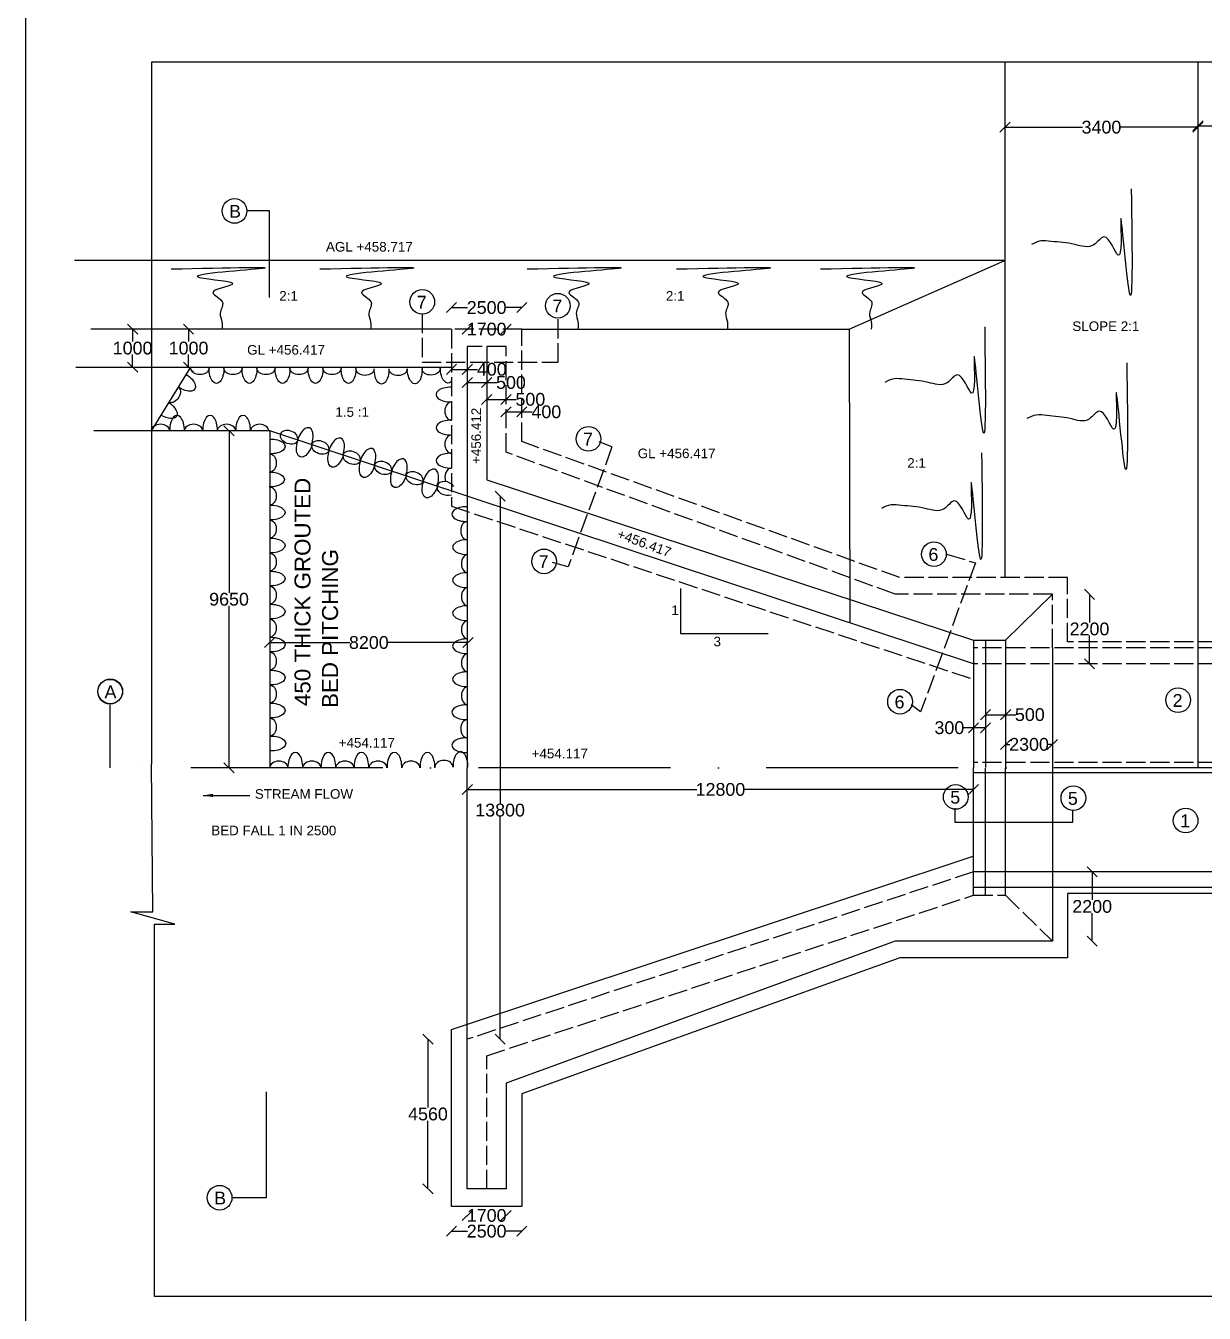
# Model space of a CAD drawing. Header units: millimetres. Extents: x 5124 to 6568637, y 2311 to 91879094.
# Drawn here: x 3532836 to 3543897, y 45939093 to 45951176 of the extents above; entities that cross this region are included whole.
import ezdxf

# ---------------------------------------------------------------- set-up
doc = ezdxf.new("R2010")
doc.units = ezdxf.units.MM
doc.header["$MEASUREMENT"] = 0
doc.linetypes.add('ACAD_ISO02W100', pattern=[15, 12, -3])
doc.linetypes.add('ACAD_ISO10W100', pattern=[18, 12, -3, 0, -3])
for name, color, linetype in [('DIMENSION', 7, 'Continuous'), ('DRAWING', 7, 'Continuous'), ('TEXT', 7, 'Continuous')]:
    doc.layers.add(name, color=color, linetype=linetype)
doc.styles.get("Standard").update_dxf_attribs({"font": 'arial.ttf', "height": 120})
doc.dimstyles.get("Standard").update_dxf_attribs({"dimtxt": 200, "dimasz": 110, "dimexe": 0.18, "dimexo": 0.0625, "dimgap": 0.09, "dimtad": 0, "dimtih": 1, "dimtoh": 1, "dimdec": 0, "dimzin": 0, "dimdsep": 46, "dimtxsty": 'Standard', "dimblk": 'OBLIQUE', "dimcen": 0.09, "dimse1": 1, "dimse2": 1, "dimadec": 0, "dimazin": 0, "dimtfac": 1, "dimtdec": 0, "dimtofl": 0, "dimtmove": 0, "dimatfit": 3, "dimfxl": 1, "dimtolj": 1, "dimtzin": 0, "dimarcsym": 0})

# ---------------------------------------------------------------- blocks, each defined once
blk = doc.blocks.new('_Oblique')
at = {"color": 0, "linetype": 'ByBlock', "lineweight": -2}
blk.add_line((-0.5, -0.5), (0.5, 0.5), dxfattribs=at)
blk = doc.blocks.new('*D91')
at = {"layer": 'Defpoints', "color": 0}
for p in [(3542026.5, 45950223.5), (3543837.5, 45950223.5), (3543837.5, 45950223.5)]:
    blk.add_point(p, dxfattribs=at)
at = {"layer": 'DIMENSION', "color": 0, "lineweight": -2}
for p, q in [((3542026.5, 45950223.5), (3542752.97412, 45950223.5)), ((3543837.5, 45950223.5), (3543111.02588, 45950223.5))]:
    blk.add_line(p, q, dxfattribs=at)
at = {"layer": 'DIMENSION', "color": 0, "lineweight": -2, "xscale": 95, "yscale": 95, "zscale": 95, "rotation": 180}
blk.add_blockref('_Oblique', (3542026.5, 45950223.5), dxfattribs=at)
at = {"layer": 'DIMENSION', "color": 0, "lineweight": -2, "xscale": 95, "yscale": 95, "zscale": 95}
blk.add_blockref('_Oblique', (3543837.5, 45950223.5), dxfattribs=at)
at = {"layer": 'DIMENSION', "color": 0, "insert": (3542932, 45950223.5), "char_height": 120, "attachment_point": 5}
blk.add_mtext('\\A1;3400', dxfattribs=at)
blk = doc.blocks.new('*D92')
at = {"layer": 'Defpoints', "color": 0}
for p in [(3543838, 45950336), (3546844, 45950336), (3546844, 45950237)]:
    blk.add_point(p, dxfattribs=at)
at = {"layer": 'DIMENSION', "color": 0, "lineweight": -2}
for p, q in [((3543838, 45950237), (3545161, 45950237)), ((3546844, 45950237), (3545520, 45950237))]:
    blk.add_line(p, q, dxfattribs=at)
at = {"layer": 'DIMENSION', "color": 0, "lineweight": -2, "xscale": 95, "yscale": 95, "zscale": 95, "rotation": 180}
blk.add_blockref('_Oblique', (3543838, 45950237), dxfattribs=at)
at = {"layer": 'DIMENSION', "color": 0, "lineweight": -2, "xscale": 95, "yscale": 95, "zscale": 95}
blk.add_blockref('_Oblique', (3546844, 45950237), dxfattribs=at)
at = {"layer": 'DIMENSION', "color": 0, "insert": (3545340, 45950237), "char_height": 120, "attachment_point": 5}
blk.add_mtext('\\A1;8925', dxfattribs=at)
blk = doc.blocks.new('*D130')
at = {"layer": 'Defpoints', "color": 0}
for p in [(3542472, 45945840), (3542472, 45945188), (3542820, 45945188)]:
    blk.add_point(p, dxfattribs=at)
at = {"layer": 'DIMENSION', "color": 0, "lineweight": -2}
for p, q in [((3542820, 45945840), (3542820, 45945576)), ((3542820, 45945188), (3542820, 45945453))]:
    blk.add_line(p, q, dxfattribs=at)
at = {"layer": 'DIMENSION', "color": 0, "lineweight": -2, "xscale": 95, "yscale": 95, "zscale": 95}
for p, rotation in [((3542820, 45945840), 90), ((3542820, 45945188), 270)]:
    blk.add_blockref('_Oblique', p, dxfattribs=dict(at, rotation=rotation))
at = {"layer": 'DIMENSION', "color": 0, "insert": (3542820, 45945514), "char_height": 120, "attachment_point": 5}
blk.add_mtext('\\A1;2200', dxfattribs=at)
blk = doc.blocks.new('*D131')
at = {"layer": 'Defpoints', "color": 0}
for p in [(3542033, 45944431), (3542471.5, 45944431), (3542471.5, 45944431)]:
    blk.add_point(p, dxfattribs=at)
at = {"layer": 'DIMENSION', "color": 0, "lineweight": -2}
for p, q in [((3542033, 45944431), (3542072.16, 45944431)), ((3542471.5, 45944431), (3542432.34, 45944431))]:
    blk.add_line(p, q, dxfattribs=at)
at = {"layer": 'DIMENSION', "color": 0, "lineweight": -2, "xscale": 95, "yscale": 95, "zscale": 95, "rotation": 180}
blk.add_blockref('_Oblique', (3542033, 45944431), dxfattribs=at)
at = {"layer": 'DIMENSION', "color": 0, "lineweight": -2, "xscale": 95, "yscale": 95, "zscale": 95}
blk.add_blockref('_Oblique', (3542471.5, 45944431), dxfattribs=at)
at = {"layer": 'DIMENSION', "color": 0, "insert": (3542252.25, 45944431), "char_height": 120, "attachment_point": 5}
blk.add_mtext('\\A1;2300', dxfattribs=at)
blk = doc.blocks.new('*D132')
at = {"layer": 'Defpoints', "color": 0}
for p in [(3541844, 45944710), (3542033, 45944710), (3542033, 45944710)]:
    blk.add_point(p, dxfattribs=at)
at = {"layer": 'DIMENSION', "color": 0, "lineweight": -2}
for p, q in [((3541844, 45944710), (3542033, 45944710)), ((3542033, 45944710), (3542128, 45944710))]:
    blk.add_line(p, q, dxfattribs=at)
at = {"layer": 'DIMENSION', "color": 0, "lineweight": -2, "xscale": 95, "yscale": 95, "zscale": 95, "rotation": 180}
blk.add_blockref('_Oblique', (3541844, 45944710), dxfattribs=at)
at = {"layer": 'DIMENSION', "color": 0, "lineweight": -2, "xscale": 95, "yscale": 95, "zscale": 95}
blk.add_blockref('_Oblique', (3542033, 45944710), dxfattribs=at)
at = {"layer": 'DIMENSION', "color": 0, "insert": (3542260, 45944710), "char_height": 120, "attachment_point": 5}
blk.add_mtext('\\A1;500', dxfattribs=at)
blk = doc.blocks.new('*D133')
at = {"layer": 'Defpoints', "color": 0}
for p in [(3541732, 45944587.5), (3541732, 45944575), (3541844, 45944575)]:
    blk.add_point(p, dxfattribs=at)
at = {"layer": 'DIMENSION', "color": 0, "lineweight": -2}
for p, q in [((3541732, 45944587.5), (3541637, 45944587.5)), ((3541844, 45944587.5), (3541732, 45944587.5))]:
    blk.add_line(p, q, dxfattribs=at)
at = {"layer": 'DIMENSION', "color": 0, "lineweight": -2, "xscale": 95, "yscale": 95, "zscale": 95, "rotation": 180}
blk.add_blockref('_Oblique', (3541732, 45944587.5), dxfattribs=at)
at = {"layer": 'DIMENSION', "color": 0, "lineweight": -2, "xscale": 95, "yscale": 95, "zscale": 95}
blk.add_blockref('_Oblique', (3541844, 45944587.5), dxfattribs=at)
at = {"layer": 'DIMENSION', "color": 0, "insert": (3541504.590764, 45944587.5), "char_height": 120, "attachment_point": 5}
blk.add_mtext('\\A1;300', dxfattribs=at)
blk = doc.blocks.new('*D134')
at = {"layer": 'Defpoints', "color": 0}
for p in [(3542472, 45943236), (3542845, 45943236), (3542472, 45942584)]:
    blk.add_point(p, dxfattribs=at)
at = {"layer": 'DIMENSION', "color": 0, "lineweight": -2}
for p, q in [((3542845, 45943236), (3542845, 45942971)), ((3542845, 45942584), (3542845, 45942848))]:
    blk.add_line(p, q, dxfattribs=at)
at = {"layer": 'DIMENSION', "color": 0, "lineweight": -2, "xscale": 95, "yscale": 95, "zscale": 95}
for p, rotation in [((3542845, 45943236), 90), ((3542845, 45942584), 270)]:
    blk.add_blockref('_Oblique', p, dxfattribs=dict(at, rotation=rotation))
at = {"layer": 'DIMENSION', "color": 0, "insert": (3542845, 45942910), "char_height": 120, "attachment_point": 5}
blk.add_mtext('\\A1;2200', dxfattribs=at)
blk = doc.blocks.new('*D135')
at = {"layer": 'Defpoints', "color": 0}
for p in [(3536980, 45944069), (3536980, 45944008), (3541732, 45944069)]:
    blk.add_point(p, dxfattribs=at)
at = {"layer": 'DIMENSION', "color": 0, "lineweight": -2}
for p, q in [((3536980, 45944008), (3539136, 45944008)), ((3541732, 45944008), (3539576, 45944008))]:
    blk.add_line(p, q, dxfattribs=at)
at = {"layer": 'DIMENSION', "color": 0, "lineweight": -2, "xscale": 95, "yscale": 95, "zscale": 95, "rotation": 180}
blk.add_blockref('_Oblique', (3536980, 45944008), dxfattribs=at)
at = {"layer": 'DIMENSION', "color": 0, "lineweight": -2, "xscale": 95, "yscale": 95, "zscale": 95}
blk.add_blockref('_Oblique', (3541732, 45944008), dxfattribs=at)
at = {"layer": 'DIMENSION', "color": 0, "insert": (3539356, 45944008), "char_height": 120, "attachment_point": 5}
blk.add_mtext('\\A1;12800', dxfattribs=at)
blk = doc.blocks.new('*D136')
at = {"layer": 'Defpoints', "color": 0}
for p in [(3536980, 45946760), (3537288, 45946760), (3536980, 45941664)]:
    blk.add_point(p, dxfattribs=at)
at = {"layer": 'DIMENSION', "color": 0, "lineweight": -2}
for p, q in [((3537288, 45946760), (3537288, 45943875)), ((3537288, 45941664), (3537288, 45943753))]:
    blk.add_line(p, q, dxfattribs=at)
at = {"layer": 'DIMENSION', "color": 0, "lineweight": -2, "xscale": 95, "yscale": 95, "zscale": 95}
for p, rotation in [((3537288, 45946760), 90), ((3537288, 45941664), 270)]:
    blk.add_blockref('_Oblique', p, dxfattribs=dict(at, rotation=rotation))
at = {"layer": 'DIMENSION', "color": 0, "insert": (3537288, 45943814), "char_height": 120, "attachment_point": 5}
blk.add_mtext('\\A1;13800', dxfattribs=at)
blk = doc.blocks.new('*D137')
at = {"layer": 'Defpoints', "color": 0}
for p in [(3535125, 45945522), (3536987, 45945507), (3536987, 45945387)]:
    blk.add_point(p, dxfattribs=at)
at = {"layer": 'DIMENSION', "color": 0, "lineweight": -2}
for p, q in [((3535125, 45945387), (3535877, 45945387)), ((3536987, 45945387), (3536235, 45945387))]:
    blk.add_line(p, q, dxfattribs=at)
at = {"layer": 'DIMENSION', "color": 0, "lineweight": -2, "xscale": 95, "yscale": 95, "zscale": 95, "rotation": 180}
blk.add_blockref('_Oblique', (3535125, 45945387), dxfattribs=at)
at = {"layer": 'DIMENSION', "color": 0, "lineweight": -2, "xscale": 95, "yscale": 95, "zscale": 95}
blk.add_blockref('_Oblique', (3536987, 45945387), dxfattribs=at)
at = {"layer": 'DIMENSION', "color": 0, "insert": (3536056, 45945387), "char_height": 120, "attachment_point": 5}
blk.add_mtext('\\A1;8200', dxfattribs=at)
blk = doc.blocks.new('*D138')
at = {"layer": 'Defpoints', "color": 0}
for p in [(3534618, 45947374), (3534744, 45947374), (3534618, 45944212)]:
    blk.add_point(p, dxfattribs=at)
at = {"layer": 'DIMENSION', "color": 0, "lineweight": -2}
for p, q in [((3534744, 45947374), (3534744, 45945854)), ((3534744, 45944212), (3534744, 45945732))]:
    blk.add_line(p, q, dxfattribs=at)
at = {"layer": 'DIMENSION', "color": 0, "lineweight": -2, "xscale": 95, "yscale": 95, "zscale": 95}
for p, rotation in [((3534744, 45947374), 90), ((3534744, 45944212), 270)]:
    blk.add_blockref('_Oblique', p, dxfattribs=dict(at, rotation=rotation))
at = {"layer": 'DIMENSION', "color": 0, "insert": (3534744, 45945793), "char_height": 120, "attachment_point": 5}
blk.add_mtext('\\A1;9650', dxfattribs=at)
blk = doc.blocks.new('*D139')
at = {"layer": 'Defpoints', "color": 0}
for p in [(3537492.5, 45948530.5), (3536831, 45948328), (3537492.5, 45948328)]:
    blk.add_point(p, dxfattribs=at)
at = {"layer": 'DIMENSION', "color": 0, "lineweight": -2}
for p, q in [((3536831, 45948530.5), (3536981.66, 45948530.5)), ((3537492.5, 45948530.5), (3537341.84, 45948530.5))]:
    blk.add_line(p, q, dxfattribs=at)
at = {"layer": 'DIMENSION', "color": 0, "lineweight": -2, "xscale": 95, "yscale": 95, "zscale": 95, "rotation": 180}
blk.add_blockref('_Oblique', (3536831, 45948530.5), dxfattribs=at)
at = {"layer": 'DIMENSION', "color": 0, "lineweight": -2, "xscale": 95, "yscale": 95, "zscale": 95}
blk.add_blockref('_Oblique', (3537492.5, 45948530.5), dxfattribs=at)
at = {"layer": 'DIMENSION', "color": 0, "insert": (3537161.75, 45948530.5), "char_height": 120, "attachment_point": 5}
blk.add_mtext('\\A1;2500', dxfattribs=at)
blk = doc.blocks.new('*D140')
at = {"layer": 'Defpoints', "color": 0}
for p in [(3537344, 45948328), (3536980, 45948164), (3537344, 45948164)]:
    blk.add_point(p, dxfattribs=at)
at = {"layer": 'DIMENSION', "color": 0, "lineweight": -2}
for p, q in [((3536980, 45948328), (3536989, 45948328)), ((3537344, 45948328), (3537336, 45948328))]:
    blk.add_line(p, q, dxfattribs=at)
at = {"layer": 'DIMENSION', "color": 0, "lineweight": -2, "xscale": 95, "yscale": 95, "zscale": 95, "rotation": 180}
blk.add_blockref('_Oblique', (3536980, 45948328), dxfattribs=at)
at = {"layer": 'DIMENSION', "color": 0, "lineweight": -2, "xscale": 95, "yscale": 95, "zscale": 95}
blk.add_blockref('_Oblique', (3537344, 45948328), dxfattribs=at)
at = {"layer": 'DIMENSION', "color": 0, "insert": (3537162, 45948328), "char_height": 120, "attachment_point": 5}
blk.add_mtext('\\A1;1700', dxfattribs=at)
blk = doc.blocks.new('*D141')
at = {"layer": 'Defpoints', "color": 0}
for p in [(3533722, 45948328), (3534364, 45948328), (3533722, 45947972)]:
    blk.add_point(p, dxfattribs=at)
at = {"layer": 'DIMENSION', "color": 0, "lineweight": -2}
for p, q in [((3534364, 45948328), (3534364, 45948211)), ((3534364, 45947972), (3534364, 45948089))]:
    blk.add_line(p, q, dxfattribs=at)
at = {"layer": 'DIMENSION', "color": 0, "lineweight": -2, "xscale": 95, "yscale": 95, "zscale": 95}
for p, rotation in [((3534364, 45948328), 90), ((3534364, 45947972), 270)]:
    blk.add_blockref('_Oblique', p, dxfattribs=dict(at, rotation=rotation))
at = {"layer": 'DIMENSION', "color": 0, "insert": (3534364, 45948150), "char_height": 120, "attachment_point": 5}
blk.add_mtext('\\A1;1000', dxfattribs=at)
blk = doc.blocks.new('*D142')
at = {"layer": 'Defpoints', "color": 0}
for p in [(3536980, 45941664), (3536611, 45940260), (3536980, 45940260)]:
    blk.add_point(p, dxfattribs=at)
at = {"layer": 'DIMENSION', "color": 0, "lineweight": -2}
for p, q in [((3536611, 45941664), (3536611, 45941023)), ((3536611, 45940260), (3536611, 45940900))]:
    blk.add_line(p, q, dxfattribs=at)
at = {"layer": 'DIMENSION', "color": 0, "lineweight": -2, "xscale": 95, "yscale": 95, "zscale": 95}
for p, rotation in [((3536611, 45941664), 90), ((3536611, 45940260), 270)]:
    blk.add_blockref('_Oblique', p, dxfattribs=dict(at, rotation=rotation))
at = {"layer": 'DIMENSION', "color": 0, "insert": (3536611, 45940962), "char_height": 120, "attachment_point": 5}
blk.add_mtext('\\A1;4560', dxfattribs=at)
blk = doc.blocks.new('*D143')
at = {"layer": 'Defpoints', "color": 0}
for p in [(3536980, 45940260), (3537344, 45940260), (3537344, 45940010)]:
    blk.add_point(p, dxfattribs=at)
at = {"layer": 'DIMENSION', "color": 0, "lineweight": -2}
for p, q in [((3536980, 45940010), (3536989, 45940010)), ((3537344, 45940010), (3537336, 45940010))]:
    blk.add_line(p, q, dxfattribs=at)
at = {"layer": 'DIMENSION', "color": 0, "lineweight": -2, "xscale": 95, "yscale": 95, "zscale": 95, "rotation": 180}
blk.add_blockref('_Oblique', (3536980, 45940010), dxfattribs=at)
at = {"layer": 'DIMENSION', "color": 0, "lineweight": -2, "xscale": 95, "yscale": 95, "zscale": 95}
blk.add_blockref('_Oblique', (3537344, 45940010), dxfattribs=at)
at = {"layer": 'DIMENSION', "color": 0, "insert": (3537162, 45940010), "char_height": 120, "attachment_point": 5}
blk.add_mtext('\\A1;1700', dxfattribs=at)
blk = doc.blocks.new('*D144')
at = {"layer": 'Defpoints', "color": 0}
for p in [(3536831, 45940096), (3537492.5, 45940096), (3537492.5, 45939862.5)]:
    blk.add_point(p, dxfattribs=at)
at = {"layer": 'DIMENSION', "color": 0, "lineweight": -2}
for p, q in [((3536831, 45939862.5), (3536981.66, 45939862.5)), ((3537492.5, 45939862.5), (3537341.84, 45939862.5))]:
    blk.add_line(p, q, dxfattribs=at)
at = {"layer": 'DIMENSION', "color": 0, "lineweight": -2, "xscale": 95, "yscale": 95, "zscale": 95, "rotation": 180}
blk.add_blockref('_Oblique', (3536831, 45939862.5), dxfattribs=at)
at = {"layer": 'DIMENSION', "color": 0, "lineweight": -2, "xscale": 95, "yscale": 95, "zscale": 95}
blk.add_blockref('_Oblique', (3537492.5, 45939862.5), dxfattribs=at)
at = {"layer": 'DIMENSION', "color": 0, "insert": (3537161.75, 45939862.5), "char_height": 120, "attachment_point": 5}
blk.add_mtext('\\A1;2500', dxfattribs=at)
blk = doc.blocks.new('*D195')
at = {"layer": 'Defpoints', "color": 0, "linetype": 'Continuous'}
for p in [(3533810, 45948328), (3533810, 45947972), (3533839, 45947972)]:
    blk.add_point(p, dxfattribs=at)
at = {"layer": 'DIMENSION', "color": 0, "linetype": 'Continuous', "lineweight": -2}
for p, q in [((3533839, 45948328), (3533839, 45948211)), ((3533839, 45947972), (3533839, 45948089))]:
    blk.add_line(p, q, dxfattribs=at)
at = {"layer": 'DIMENSION', "color": 0, "linetype": 'Continuous', "lineweight": -2, "xscale": 95, "yscale": 95, "zscale": 95}
for p, rotation in [((3533839, 45948328), 90), ((3533839, 45947972), 270)]:
    blk.add_blockref('_Oblique', p, dxfattribs=dict(at, rotation=rotation))
at = {"layer": 'DIMENSION', "color": 0, "linetype": 'Continuous', "insert": (3533839, 45948150), "char_height": 120, "attachment_point": 5}
blk.add_mtext('\\A1;1000', dxfattribs=at)
blk = doc.blocks.new('*D196')
at = {"layer": 'Defpoints', "color": 0, "linetype": 'Continuous'}
for p in [(3536831, 45947885), (3536980, 45947951), (3536980, 45947885)]:
    blk.add_point(p, dxfattribs=at)
at = {"layer": 'DIMENSION', "color": 0, "linetype": 'Continuous', "lineweight": -2}
for p, q in [((3536831, 45947951), (3536980, 45947951)), ((3536980, 45947951), (3537075, 45947951))]:
    blk.add_line(p, q, dxfattribs=at)
at = {"layer": 'DIMENSION', "color": 0, "linetype": 'Continuous', "lineweight": -2, "xscale": 95, "yscale": 95, "zscale": 95, "rotation": 180}
blk.add_blockref('_Oblique', (3536831, 45947951), dxfattribs=at)
at = {"layer": 'DIMENSION', "color": 0, "linetype": 'Continuous', "lineweight": -2, "xscale": 95, "yscale": 95, "zscale": 95}
blk.add_blockref('_Oblique', (3536980, 45947951), dxfattribs=at)
at = {"layer": 'DIMENSION', "color": 0, "linetype": 'Continuous', "insert": (3537210, 45947951), "char_height": 120, "attachment_point": 5}
blk.add_mtext('\\A1;400', dxfattribs=at)
blk = doc.blocks.new('*D197')
at = {"layer": 'Defpoints', "color": 0, "linetype": 'Continuous'}
for p in [(3536980, 45947784), (3537162, 45947827), (3537162, 45947784)]:
    blk.add_point(p, dxfattribs=at)
at = {"layer": 'DIMENSION', "color": 0, "linetype": 'Continuous', "lineweight": -2}
for p, q in [((3536980, 45947827), (3537162, 45947827)), ((3537162, 45947827), (3537257, 45947827))]:
    blk.add_line(p, q, dxfattribs=at)
at = {"layer": 'DIMENSION', "color": 0, "linetype": 'Continuous', "lineweight": -2, "xscale": 95, "yscale": 95, "zscale": 95, "rotation": 180}
blk.add_blockref('_Oblique', (3536980, 45947827), dxfattribs=at)
at = {"layer": 'DIMENSION', "color": 0, "linetype": 'Continuous', "lineweight": -2, "xscale": 95, "yscale": 95, "zscale": 95}
blk.add_blockref('_Oblique', (3537162, 45947827), dxfattribs=at)
at = {"layer": 'DIMENSION', "color": 0, "linetype": 'Continuous', "insert": (3537390, 45947827), "char_height": 120, "attachment_point": 5}
blk.add_mtext('\\A1;500', dxfattribs=at)
blk = doc.blocks.new('*D198')
at = {"layer": 'Defpoints', "color": 0, "linetype": 'Continuous'}
for p in [(3537162, 45947752), (3537344, 45947728), (3537344, 45947669)]:
    blk.add_point(p, dxfattribs=at)
at = {"layer": 'DIMENSION', "color": 0, "linetype": 'Continuous', "lineweight": -2}
for p, q in [((3537162, 45947669), (3537344, 45947669)), ((3537344, 45947669), (3537440, 45947669))]:
    blk.add_line(p, q, dxfattribs=at)
at = {"layer": 'DIMENSION', "color": 0, "linetype": 'Continuous', "lineweight": -2, "xscale": 95, "yscale": 95, "zscale": 95, "rotation": 180}
blk.add_blockref('_Oblique', (3537162, 45947669), dxfattribs=at)
at = {"layer": 'DIMENSION', "color": 0, "linetype": 'Continuous', "lineweight": -2, "xscale": 95, "yscale": 95, "zscale": 95}
blk.add_blockref('_Oblique', (3537344, 45947669), dxfattribs=at)
at = {"layer": 'DIMENSION', "color": 0, "linetype": 'Continuous', "insert": (3537572, 45947669), "char_height": 120, "attachment_point": 5}
blk.add_mtext('\\A1;500', dxfattribs=at)
blk = doc.blocks.new('*D199')
at = {"layer": 'Defpoints', "color": 0, "linetype": 'Continuous'}
for p in [(3537344, 45947597), (3537492, 45947580), (3537492, 45947552)]:
    blk.add_point(p, dxfattribs=at)
at = {"layer": 'DIMENSION', "color": 0, "linetype": 'Continuous', "lineweight": -2}
for p, q in [((3537344, 45947552), (3537492, 45947552)), ((3537492, 45947552), (3537588, 45947552))]:
    blk.add_line(p, q, dxfattribs=at)
at = {"layer": 'DIMENSION', "color": 0, "linetype": 'Continuous', "lineweight": -2, "xscale": 95, "yscale": 95, "zscale": 95, "rotation": 180}
blk.add_blockref('_Oblique', (3537344, 45947552), dxfattribs=at)
at = {"layer": 'DIMENSION', "color": 0, "linetype": 'Continuous', "lineweight": -2, "xscale": 95, "yscale": 95, "zscale": 95}
blk.add_blockref('_Oblique', (3537492, 45947552), dxfattribs=at)
at = {"layer": 'DIMENSION', "color": 0, "linetype": 'Continuous', "insert": (3537722, 45947552), "char_height": 120, "attachment_point": 5}
blk.add_mtext('\\A1;400', dxfattribs=at)

msp = doc.modelspace()

# ---------------------------------------------------------------- linework, layer by layer
at = {"layer": 'DIMENSION'}
for points in [[(3535125.3, 45948626.5), (3535125.3, 45949437.5), (3534911.1, 45949437.5)], [(3538980.5, 45945894), (3538980.5, 45945473.5), (3539804, 45945473.5)]]:
    msp.add_lwpolyline(points, dxfattribs=at)
at = {"layer": 'DIMENSION', "linetype": 'ACAD_ISO02W100'}
for points in [[(3541555.5, 45943833.8), (3541555.5, 45943701.7), (3542663.7, 45943701.7), (3542663.7, 45943818.3)], [(3535091.4, 45941169.8), (3535091.4, 45940177.1), (3534768.9, 45940177.1)]]:
    msp.add_lwpolyline(points, dxfattribs=at)
at = {"layer": 'DIMENSION', "linetype": 'ByBlock'}
for centre in [(3534795.4, 45949437.5), (3536557.5, 45948584.1), (3537829.7, 45948548), (3538117.8, 45947298.8), (3537701, 45946148.9), (3541359.7, 45946216.3), (3533627.7, 45944925.8), (3533629.3, 45944929), (3541041.5, 45944832.1), (3543651.6, 45944846.7), (3541564.5, 45943938.2), (3542668.5, 45943927.1), (3543721.8, 45943716.8), (3534655.6, 45940176.9)]:
    msp.add_circle(centre, 115.8, dxfattribs=at)
at = {"layer": 'DRAWING'}
msp.add_line((3536980, 45940259.5), (3536980, 45944212), dxfattribs=at)
msp.add_lwpolyline([(3532836, 45958207.5), (3578609.5, 45958207.5), (3578609.5, 45929346.5), (3532836, 45929346.5)], close=True, dxfattribs=at)
for points in [[(3552120.5, 45950800), (3549419, 45950800), (3546810.5, 45950800), (3544796.5, 45950800), (3544692, 45950643), (3544621.5, 45950984.5), (3544504.5, 45950834.5), (3534015.5, 45950834.5), (3534015.5, 45944245)], [(3542026.5, 45950834.5), (3542026.5, 45946004)], [(3543837.5, 45950834.5), (3543837.5, 45944213.5)], [(3540563, 45948328), (3542026.5, 45948971.5), (3533293, 45948971.5)], [(3536831, 45948328), (3533446.5, 45948328)], [(3537492.5, 45948328), (3540563, 45948328), (3540570.8, 45945572.1)], [(3536980, 45948164.5), (3536980, 45944212)], [(3537162.2, 45948164.5), (3537162.2, 45946915), (3541732, 45945408), (3542033, 45945408), (3542471.5, 45945840.5)], [(3533307.5, 45947972), (3536831, 45947972)], [(3534015.5, 45947374), (3534385.5, 45947972)], [(3541730, 45945188.5), (3535126, 45947374), (3533476, 45947374)], [(3535126, 45947374), (3535126, 45944212)], [(3542471.5, 45945336), (3542471.5, 45942583.5), (3540996.5, 45942583.5), (3537344.5, 45941250.5), (3537344.5, 45940259.5), (3536980, 45940259.5)], [(3541732, 45945408), (3541732, 45944211.5)], [(3541844, 45945408), (3541844, 45944215.5)], [(3542033, 45945408), (3542033, 45944212)], [(3571100, 45939250.5), (3534043.5, 45939250.5), (3534043.5, 45942743), (3534235, 45942743), (3533823.5, 45942859), (3534028, 45942859), (3534015.5, 45944245)], [(3541732, 45943016), (3541732, 45944212.5)], [(3542033, 45943016), (3542033, 45944212)], [(3552120.5, 45944164), (3541730, 45944164)], [(3541844, 45943016), (3541844, 45944208.5)], [(3542615, 45943031.5), (3542615, 45942427.5), (3541040, 45942427.5), (3537492.5, 45941151.5), (3537492.5, 45940096), (3536831, 45940096), (3536831, 45941757), (3541727.5, 45943381)], [(3552120.5, 45943235.5), (3541730, 45943235.5)], [(3552120.5, 45943088), (3541730, 45943088)], [(3552120.5, 45943031.5), (3542615, 45943031.5)]]:
    msp.add_lwpolyline(points, dxfattribs=at)
at = {"layer": 'DRAWING', "linetype": 'ACAD_ISO02W100', "ltscale": 15}
for points in [[(3536555.9, 45948471.4), (3536555.9, 45948017), (3537834.4, 45948017), (3537834.4, 45948432.8)], [(3542615, 45945392.5), (3542615, 45945996.5), (3541040, 45945996.5), (3537492.5, 45947272.5), (3537492.5, 45948328), (3536831, 45948328), (3536831, 45946667), (3541727.5, 45945043)], [(3542471.5, 45945336), (3542471.5, 45945840.5), (3540996.5, 45945840.5), (3537344.5, 45947173.5), (3537344.5, 45948164.5), (3536980, 45948164.5)], [(3538338.2, 45947222.3), (3538219.2, 45947270.8)], [(3538338.2, 45947222.3), (3537925.6, 45946096.7), (3537778.7, 45946137.7)], [(3541476.3, 45946217.3), (3541750.6, 45946133.9), (3541235.3, 45944736.6), (3541147.1, 45944803.3)], [(3552120.5, 45945336), (3541730, 45945336)], [(3552120.5, 45945392.5), (3542615, 45945392.5)], [(3552120.5, 45945188.5), (3541730, 45945188.5)], [(3552120.5, 45944260), (3541730, 45944260)], [(3541730, 45943235.5), (3536980, 45941663.6)], [(3537162.2, 45940259.5), (3537162.2, 45941509), (3541732, 45943016), (3542033, 45943016), (3542471.5, 45942583.5)]]:
    msp.add_lwpolyline(points, dxfattribs=at)
at = {"layer": 'DRAWING', "linetype": 'ACAD_ISO10W100', "ltscale": 150}
msp.add_lwpolyline([(3571287.5, 45944212), (3533628.5, 45944212), (3533628.5, 45944804)], dxfattribs=at)
at = {"layer": 'DRAWING', "extrusion": (0, 0, -1)}
for centre, major_axis, ratio, start_param, end_param in [((3534470.8, 45947963.1), (-85.2, 0), 0.7243402, 3.1415927, 6.2831853), ((3534626, 45947957.6), (0, -139), 0.5, 4.6728103, 7.8935603), ((3534780.7, 45947963.1), (-85.2, 0), 0.7243402, 3.1415927, 6.2831853), ((3534935.9, 45947957.6), (0, -139), 0.5, 4.6728103, 7.8935603), ((3535090.6, 45947963.1), (-85.2, 0), 0.7243402, 3.1415927, 6.2831853), ((3535245.9, 45947957.6), (0, -139), 0.5, 4.6728103, 7.8935603), ((3535400.6, 45947963.1), (-85.2, 0), 0.7243402, 3.1415927, 6.2831853), ((3535555.8, 45947957.6), (0, -139), 0.5, 4.6728103, 7.8935603), ((3535710.5, 45947963.1), (-85.2, 0), 0.7243402, 3.1415927, 6.2831853), ((3535865.8, 45947957.6), (0, -139), 0.5, 4.6728103, 7.8935603), ((3536020.5, 45947956.4), (-85.2, 0), 0.7243402, 3.1415927, 6.2831853), ((3536175.8, 45947950.9), (0, -139), 0.5, 4.6728103, 7.8935603), ((3536330.7, 45947954.1), (-85.2, -3.2), 0.7243402, 3.1415927, 6.2831853), ((3536486, 45947954.4), (5.2, -138.9), 0.5, 4.6728103, 7.8935603), ((3536640.7, 45947959.1), (-85.2, -3.2), 0.7243402, 3.1415927, 6.2831853), ((3536796.1, 45947959.4), (5.2, -138.9), 0.5, 5.832821, 7.8935603), ((3534308.1, 45947842.7), (115.6, -77.2), 0.5, 4.6728103, 7.8524924), ((3534217.3, 45947716.7), (-47.4, -70.9), 0.7243402, 3.1415927, 6.0937059), ((3534135.9, 45947585), (115.6, -77.2), 0.5, 4.756895, 7.7745271), ((3535131.5, 45947227.6), (139, 0), 0.5, 4.6728103, 7.8935603), ((3535309.9, 45947313.7), (-81.1, 26.3), 0.7243402, 3.1415927, 6.2831853), ((3535455.9, 45947260.7), (-42.8, -132.2), 0.5, 4.6728103, 7.8935603), ((3535604.8, 45947218.3), (-81.1, 26.3), 0.7243402, 3.1415927, 6.2831853), ((3535126, 45947072.3), (0, -85.2), 0.7243402, 3.1415927, 6.2831853), ((3535750.8, 45947165.2), (-42.8, -132.2), 0.5, 4.6728103, 7.8935603), ((3535899.7, 45947122.8), (-81.1, 26.3), 0.7243402, 3.1415927, 6.2831853), ((3535124.8, 45946917.6), (139, 0), 0.5, 4.6728103, 7.8935603), ((3536045.7, 45947069.8), (-42.8, -132.2), 0.5, 4.6728103, 7.8935603), ((3536194.6, 45947027.4), (-81.1, 26.3), 0.7243402, 3.1415927, 6.2831853), ((3536340.6, 45946974.4), (-42.8, -132.2), 0.5, 4.6728103, 7.8935603), ((3536489.4, 45946931.9), (-81.1, 26.3), 0.7243402, 3.1415927, 6.2831853), ((3536635.4, 45946878.9), (-42.8, -132.2), 0.5, 4.6728103, 7.8935603), ((3535124.8, 45946762.3), (0, -85.2), 0.7243402, 3.1415927, 6.2831853), ((3536782.3, 45946830.1), (-81.1, 26.3), 0.7243402, 3.857785, 6.2831853), ((3535130.3, 45946607.6), (139, 0), 0.5, 4.6728103, 7.8935603), ((3535124.8, 45946452.3), (0, -85.2), 0.7243402, 3.1415927, 6.2831853), ((3535130.3, 45946297.6), (139, 0), 0.5, 4.6728103, 7.8935603), ((3535124.8, 45946142.4), (0, -85.2), 0.7243402, 3.1415927, 6.2831853), ((3535130.3, 45945987.7), (139, 0), 0.5, 4.6728103, 7.8935603), ((3535124.8, 45945832.4), (0, -85.2), 0.7243402, 3.1415927, 6.2831853), ((3535130.3, 45945677.7), (139, 0), 0.5, 4.6728103, 7.8935603), ((3535124.8, 45945522.5), (0, -85.2), 0.7243402, 3.1415927, 6.2831853), ((3535131.5, 45945368.3), (139, 0), 0.5, 4.6728103, 7.8935603), ((3535126, 45945213.1), (0, -85.2), 0.7243402, 3.1415927, 6.2831853), ((3535131.5, 45945058.4), (139, 0), 0.5, 4.6728103, 7.8935603), ((3535126, 45944903.7), (0, -85.2), 0.7243402, 3.1415927, 6.2831853), ((3535131.5, 45944749), (139, 0), 0.5, 4.6728103, 7.8935603), ((3535126, 45944593.7), (0, -85.2), 0.7243402, 3.1415927, 6.2831853), ((3535138.2, 45944439.6), (139, 0), 0.5, 4.6728103, 7.8935603)]:
    msp.add_ellipse(centre, major_axis=major_axis, ratio=ratio, start_param=start_param, end_param=end_param, dxfattribs=at)
at = {"layer": 'DRAWING'}
for centre, major_axis, ratio, start_param, end_param in [((3536825.5, 45947714.1), (-139, 0), 0.5, 4.6728103, 7.8935603), ((3536831, 45947558.8), (0, -85.2), 0.7243402, 3.1415927, 6.2831853), ((3534256, 45947379.5), (0, 139), 0.5, 4.6728103, 7.8935603), ((3534565.9, 45947379.5), (0, 139), 0.5, 4.6728103, 7.8935603), ((3534875.9, 45947379.5), (0, 139), 0.5, 4.6728103, 7.8935603), ((3536825.5, 45947404.1), (-139, 0), 0.5, 4.6728103, 7.8935603), ((3534100.8, 45947374), (-85.2, 0), 0.7243402, 3.1415927, 6.2831853), ((3534410.7, 45947374), (-85.2, 0), 0.7243402, 3.1415927, 6.2831853), ((3534720.6, 45947374), (-85.2, 0), 0.7243402, 3.1415927, 6.2831853), ((3535030.6, 45947374), (-85.2, 0), 0.7243402, 3.1415927, 6.2831853), ((3535305, 45947313.7), (-81, 26.7), 0.7243402, 3.1415927, 6.2831853), ((3535454.1, 45947270.2), (43.6, 132), 0.5, 4.6728103, 7.8935603), ((3535599.3, 45947216.5), (-81, 26.7), 0.7243402, 3.1415927, 6.2831853), ((3535748.4, 45947173), (43.6, 132), 0.5, 4.6728103, 7.8935603), ((3536831, 45947248.9), (0, -85.2), 0.7243402, 3.1415927, 6.2831853), ((3535893.6, 45947119.3), (-81, 26.7), 0.7243402, 3.1415927, 6.2831853), ((3536042.7, 45947075.8), (43.6, 132), 0.5, 4.6728103, 7.8935603), ((3536337.1, 45946978.6), (43.6, 132), 0.5, 4.6728103, 7.8935603), ((3536825.5, 45947094.2), (-139, 0), 0.5, 4.6728103, 7.8935603), ((3536187.9, 45947022.1), (-81, 26.7), 0.7243402, 3.1415927, 6.2831853), ((3536482.2, 45946924.9), (-81, 26.7), 0.7243402, 3.1415927, 6.2831853), ((3536631.4, 45946881.4), (43.6, 132), 0.5, 4.6728103, 7.8935603), ((3536831, 45946938.9), (0, -85.2), 0.7243402, 3.1415927, 5.2190177), ((3536778.7, 45946834.1), (-81, 26.7), 0.7243402, 3.857785, 6.2831853), ((3536974.5, 45946592.6), (-139, 0), 0.5, 4.6728103, 7.8935603), ((3536980, 45946437.3), (0, -85.2), 0.7243402, 3.1415927, 6.2831853), ((3536981.2, 45946282.6), (-139, 0), 0.5, 4.6728103, 7.8935603), ((3536986.7, 45946127.3), (0, -85.2), 0.7243402, 3.1415927, 6.2831853), ((3536981.2, 45945972.6), (-139, 0), 0.5, 4.6728103, 7.8935603), ((3536986.7, 45945817.4), (0, -85.2), 0.7243402, 3.1415927, 6.2831853), ((3536981.2, 45945662.7), (-139, 0), 0.5, 4.6728103, 7.8935603), ((3536986.7, 45945507.4), (0, -85.2), 0.7243402, 3.1415927, 6.2831853), ((3536981.2, 45945352.7), (-139, 0), 0.5, 4.6728103, 7.8935603), ((3536986.7, 45945197.5), (0, -85.2), 0.7243402, 3.1415927, 6.2831853), ((3536981.2, 45945042.8), (-139, 0), 0.5, 4.6728103, 7.8935603), ((3536986.7, 45944887.5), (0, -85.2), 0.7243402, 3.1415927, 6.2831853), ((3536974.5, 45944733.3), (-139, 0), 0.5, 4.6728103, 7.8935603), ((3536980, 45944578.1), (0, -85.2), 0.7243402, 3.1415927, 6.2831853), ((3536974.5, 45944423.4), (-139, 0), 0.5, 4.6728103, 7.8935603), ((3535366.5, 45944217.5), (0, 139), 0.5, 4.6728103, 7.8935603), ((3535676.4, 45944217.5), (0, 139), 0.5, 4.6728103, 7.8935603), ((3535986.4, 45944217.5), (0, 139), 0.5, 4.6728103, 7.8935603), ((3536296.3, 45944217.5), (0, 139), 0.5, 4.6728103, 7.8935603), ((3536606.3, 45944217.5), (0, 139), 0.5, 4.6728103, 7.8935603), ((3536916.3, 45944224.2), (0, 139), 0.5, 4.6728103, 7.8935603), ((3535211.2, 45944212), (-85.2, 0), 0.7243402, 3.1415927, 6.2831853), ((3535521.2, 45944212), (-85.2, 0), 0.7243402, 3.1415927, 6.2831853), ((3535831.1, 45944212), (-85.2, 0), 0.7243402, 3.1415927, 6.2831853), ((3536141.1, 45944212), (-85.2, 0), 0.7243402, 3.1415927, 6.2831853), ((3536451, 45944212), (-85.2, 0), 0.7243402, 3.1415927, 6.2831853), ((3536761, 45944218.7), (-85.2, 0), 0.7243402, 3.1415927, 6.2831853)]:
    msp.add_ellipse(centre, major_axis=major_axis, ratio=ratio, start_param=start_param, end_param=end_param, dxfattribs=at)
for points in [[(3543212.5, 45949645.5), (3543188, 45948712.5), (3543113, 45949342.5), (3543088, 45949023.5), (3542955.5, 45949193.5), (3542860, 45949119), (3542681.5, 45949123), (3542461.5, 45949152), (3542362, 45949156), (3542274.5, 45949123)], [(3534201, 45948893.5), (3535024.5, 45948893.5), (3534467.5, 45948812.5), (3534774.5, 45948748), (3534592.5, 45948667.5), (3534681.5, 45948582.5), (3534661, 45948478), (3534677.5, 45948397), (3534677.5, 45948328)], [(3535596.5, 45948893.5), (3536420, 45948893.5), (3535863, 45948812.5), (3536170, 45948748), (3535988, 45948667.5), (3536077, 45948582.5), (3536056.5, 45948478), (3536073, 45948397), (3536073, 45948328)], [(3537542.7, 45948893.5), (3538366.2, 45948893.5), (3537809.2, 45948812.5), (3538116.2, 45948748), (3537934.2, 45948667.5), (3538023.2, 45948582.5), (3538002.7, 45948478), (3538019.2, 45948397), (3538019.2, 45948328)], [(3538944.7, 45948893.5), (3539768.2, 45948893.5), (3539211.2, 45948812.5), (3539518.2, 45948748), (3539336.2, 45948667.5), (3539425.2, 45948582.5), (3539404.7, 45948478), (3539421.2, 45948397), (3539421.2, 45948328)], [(3540295.2, 45948893.5), (3541118.7, 45948893.5), (3540561.7, 45948812.5), (3540868.7, 45948748), (3540686.7, 45948667.5), (3540775.7, 45948582.5), (3540755.2, 45948478), (3540771.7, 45948397), (3540771.7, 45948328)], [(3541836, 45948351), (3541811.5, 45947418), (3541736.5, 45948048), (3541711.5, 45947729), (3541579, 45947899), (3541483.5, 45947824.5), (3541305, 45947828.5), (3541085, 45947857.5), (3540985.5, 45947861.5), (3540898, 45947828.5)], [(3543170, 45948011.5), (3543145.5, 45947078.5), (3543070.5, 45947708.5), (3543045.5, 45947389.5), (3542913, 45947559.5), (3542817.5, 45947485), (3542639, 45947489), (3542419, 45947518), (3542319.5, 45947522), (3542232, 45947489)], [(3541807.5, 45947168.2), (3541783, 45946235.2), (3541708, 45946865.2), (3541683, 45946546.2), (3541550.5, 45946716.2), (3541455, 45946641.7), (3541276.5, 45946645.7), (3541056.5, 45946674.7), (3540957, 45946678.7), (3540869.5, 45946645.7)]]:
    msp.add_spline(points, degree=3, dxfattribs=at)

# ---------------------------------------------------------------- texts
at = {"layer": 'TEXT'}
for s, height, p in [('B', 120, (3534744, 45949374.4)), ('AGL +458.717', 90, (3535653.9, 45949056.5)), ('2:1', 90, (3535215.4, 45948595.5)), ('2:1', 90, (3538844, 45948595.5)), ('7', 120, (3536506.1, 45948521.1)), ('7', 120, (3537778.3, 45948485)), ('SLOPE 2:1', 90, (3542659, 45948311)), ('GL +456.417', 90, (3534913.9, 45948089)), ('1.5 :1', 90, (3535742.5, 45947505.6)), ('7', 120, (3538066.5, 45947235.8)), ('GL +456.417', 90, (3538579.8, 45947117.4)), ('2:1', 90, (3541109.4, 45947027.3)), ('6', 120, (3541308.3, 45946153.3)), ('7', 120, (3537649.6, 45946085.8)), ('1', 90, (3538896.3, 45945646.4)), ('3', 90, (3539291.4, 45945351.8)), ('A', 120, (3533575.6, 45944864.2)), ('6', 120, (3540990.1, 45944769)), ('2', 120, (3543600.2, 45944783.7)), (' +454.117', 90, (3535738.4, 45944401.5)), (' +454.117', 90, (3537549.3, 45944300.4)), ('STREAM FLOW', 90, (3534986.1, 45943921.2)), ('5', 120, (3541513.2, 45943875.1)), ('5', 120, (3542617.1, 45943864.1)), ('1', 120, (3543670.4, 45943653.7)), ('BED FALL 1 IN 2500', 90, (3534576.8, 45943578.4)), ('B', 120, (3534604.2, 45940113.8))]:
    msp.add_text(s, height=height, dxfattribs=at).set_placement(p)
for s, height, rotation, p in [('+456.412', 90, 90, (3537107.9, 45947063)), ('450 THICK GROUTED ', 150, 90, (3535508.4, 45944791.2)), (' +456.417', 90, 339.81205, (3538345, 45946381.6)), ('BED PITCHING', 150, 90, (3535766.9, 45944773.6))]:
    msp.add_text(s, height=height, rotation=rotation, dxfattribs=at).set_placement(p)

# ---------------------------------------------------------------- dimensions: what is measured, and where the dimension line sits
at = {"layer": 'DIMENSION'}
for base, p1, p2, text, picture, middle in [((3543837.5, 45950223.5), (3542026.5, 45950223.5), (3543837.5, 45950223.5), '3400', '*D91', (3542932, 45950223.5)), ((3546843.5, 45950237), (3543837.5, 45950336), (3546843.5, 45950336), '8925', '*D92', (3545340.5, 45950237)), ((3537492.5, 45948530.5), (3536831, 45948328), (3537492.5, 45948328), '2500', '*D139', (3537161.8, 45948530.5)), ((3537344.5, 45948328), (3536980, 45948164.5), (3537344.5, 45948164.5), '1700', '*D140', (3537162.2, 45948328)), ((3536986.7, 45945387), (3535124.8, 45945522.5), (3536986.7, 45945507.4), '8200', '*D137', (3536055.8, 45945387)), ((3542033, 45944710), (3541844, 45944710), (3542033, 45944710), '500', '*D132', (3542260.5, 45944710)), ((3541732, 45944587.5), (3541844, 45944575), (3541732, 45944575), '300', '*D133', (3541504.6, 45944587.5)), ((3542471.5, 45944431), (3542033, 45944431), (3542471.5, 45944431), '2300', '*D131', (3542252.2, 45944431)), ((3536980, 45944008), (3541732, 45944069), (3536980, 45944069), '12800', '*D135', (3539356, 45944008)), ((3537344.5, 45940009.5), (3536980, 45940259.5), (3537344.5, 45940259.5), '1700', '*D143', (3537162.2, 45940009.5)), ((3537492.5, 45939862.5), (3536831, 45940096), (3537492.5, 45940096), '2500', '*D144', (3537161.8, 45939862.5))]:
    dim = msp.add_linear_dim(base=base, p1=p1, p2=p2, text=text, dimstyle='Standard', override={"dimasz": 95, "dimarcsym": 1}, dxfattribs=at)
    dim.commit()
    dim.dimension.update_dxf_attribs({"geometry": picture, "text_midpoint": middle})
at = {"layer": 'DIMENSION', "linetype": 'Continuous'}
dim = msp.add_linear_dim(base=(3533839.5, 45947972), p1=(3533810.5, 45948328), p2=(3533810.5, 45947972), angle=90, text='1000', dimstyle='Standard', override={"dimasz": 95, "dimarcsym": 1}, dxfattribs=at)
dim.commit()
dim.dimension.update_dxf_attribs({"geometry": '*D195', "text_midpoint": (3533839.5, 45948150)})
at = {"layer": 'DIMENSION'}
for base, p1, p2, text, picture, middle in [((3534364, 45948328), (3533721.5, 45947972), (3533721.5, 45948328), '1000', '*D141', (3534364, 45948150)), ((3537288.5, 45946760.4), (3536980, 45941663.6), (3536980, 45946760.4), '13800', '*D136', (3537288.5, 45943814))]:
    dim = msp.add_linear_dim(base=base, p1=p1, p2=p2, angle=90, text=text, dimstyle='Standard', override={"dimasz": 95, "dimarcsym": 1}, dxfattribs=at)
    dim.commit()
    dim.dimension.update_dxf_attribs({"geometry": picture, "text_midpoint": middle, "dimtype": 160})
at = {"layer": 'DIMENSION', "linetype": 'Continuous'}
for base, p1, p2, text, picture, middle in [((3536980, 45947951), (3536831, 45947885), (3536980, 45947885), '400', '*D196', (3537209.9, 45947951)), ((3537162.2, 45947827), (3536980, 45947784.5), (3537162.2, 45947784.5), '500', '*D197', (3537389.7, 45947827)), ((3537344.5, 45947669), (3537162.2, 45947752.5), (3537344.5, 45947728), '500', '*D198', (3537572, 45947669)), ((3537492.5, 45947551.5), (3537344.5, 45947597), (3537492.5, 45947580.5), '400', '*D199', (3537722.4, 45947551.5))]:
    dim = msp.add_linear_dim(base=base, p1=p1, p2=p2, text=text, dimstyle='Standard', override={"dimasz": 95, "dimarcsym": 1}, dxfattribs=at)
    dim.commit()
    dim.dimension.update_dxf_attribs({"geometry": picture, "text_midpoint": middle})
at = {"layer": 'DIMENSION'}
for base, p1, p2, text, picture, middle in [((3534744, 45947374), (3534617.5, 45944212), (3534617.5, 45947374), '9650', '*D138', (3534744, 45945793)), ((3542820, 45945188.5), (3542471.5, 45945840.5), (3542471.5, 45945188.5), '2200', '*D130', (3542820, 45945514.5)), ((3542845.5, 45943235.5), (3542471.5, 45942583.5), (3542471.5, 45943235.5), '2200', '*D134', (3542845.5, 45942909.5)), ((3536611.5, 45940259.5), (3536980, 45941663.6), (3536980, 45940259.5), '4560', '*D142', (3536611.5, 45940961.5))]:
    dim = msp.add_linear_dim(base=base, p1=p1, p2=p2, angle=90, text=text, dimstyle='Standard', override={"dimasz": 95, "dimarcsym": 1}, dxfattribs=at)
    dim.commit()
    dim.dimension.update_dxf_attribs({"geometry": picture, "text_midpoint": middle})

# ---------------------------------------------------------------- leaders
at = {"layer": 'DRAWING'}
msp.add_leader([(3534500, 45943952.5), (3534940.5, 45943952.5)], dimstyle='Standard', override={"dimasz": 95, "dimgap": 0.09, "dimtad": 0, "dimarcsym": 1}, dxfattribs=at)

doc.saveas('drawing.dxf')
